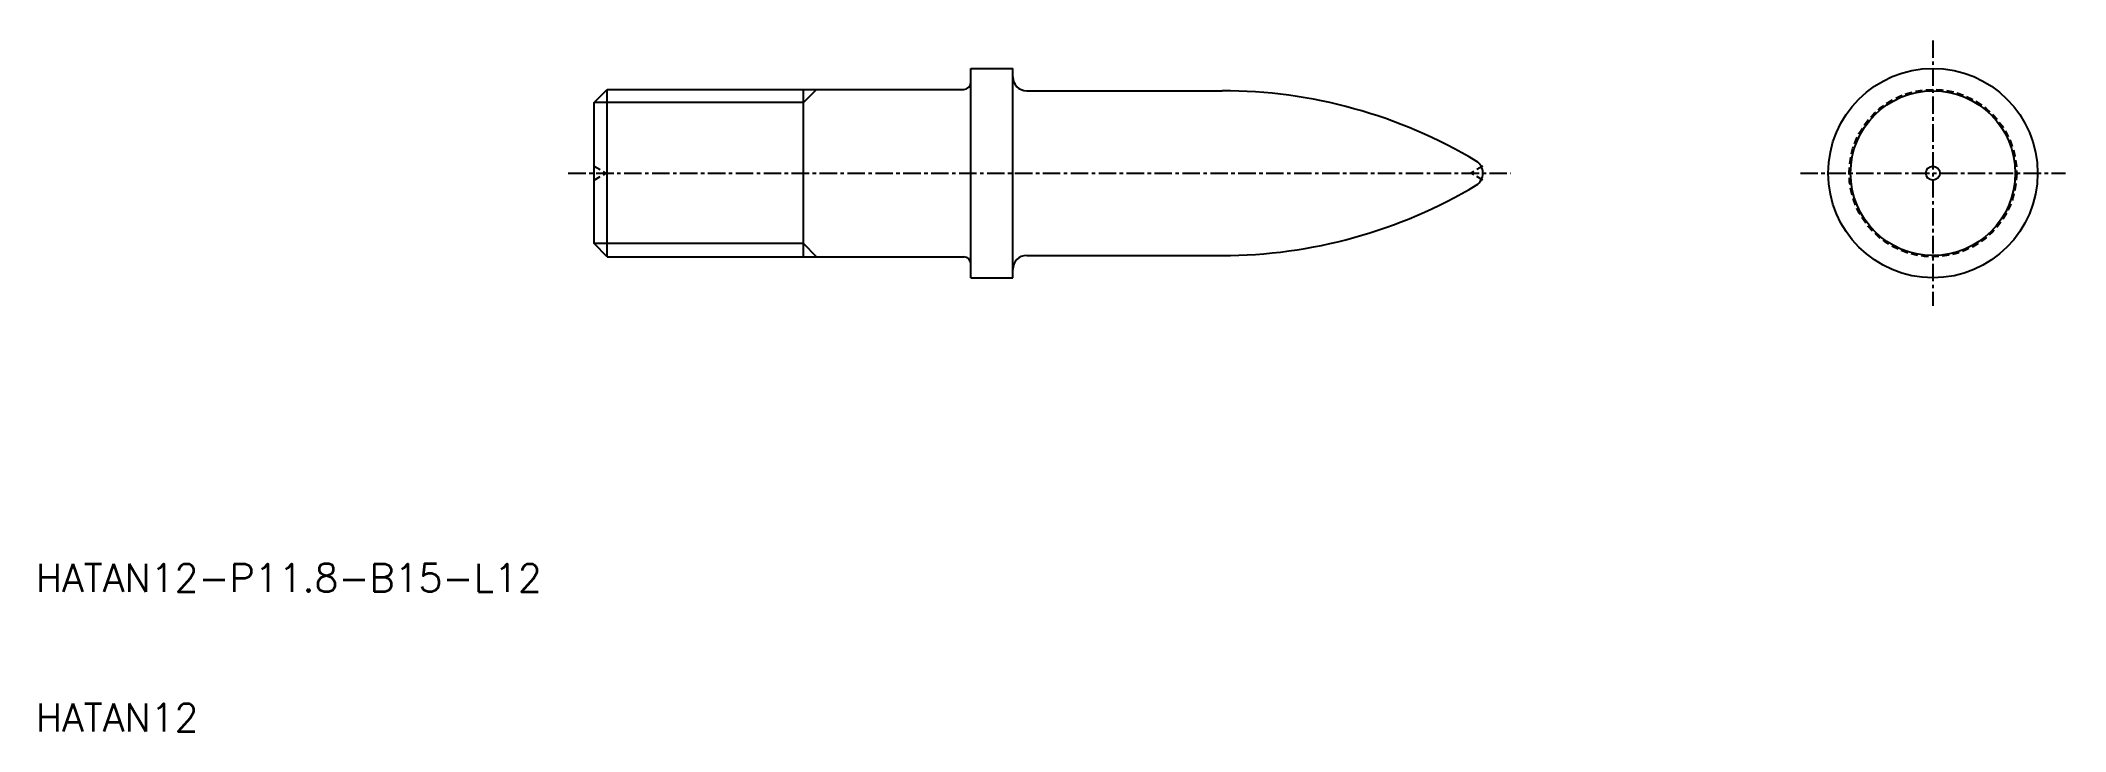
# Model space of a CAD drawing. Extents: x 10 to 155, y 10 to 60.
import ezdxf

# ---------------------------------------------------------------- set-up
doc = ezdxf.new("R2010")
doc.units = 0
doc.linetypes.add('CENTER', pattern=[2, 1.25, -0.25, 0.25, -0.25])
doc.linetypes.add('DASHED', pattern=[0.75, 0.5, -0.25])
doc.layers.get('0').update_dxf_attribs({"linetype": 'CONTINUOUS'})
doc.layers.add('CENTER', color=1, linetype='CENTER')
doc.styles.get("Standard").update_dxf_attribs({"font": 'txt.shx'})

msp = doc.modelspace()

# ---------------------------------------------------------------- linework, layer by layer
at = {"color": 7, "linetype": 'CONTINUOUS'}
for p, q in [((77, 42.5), (77, 57.5)), ((77, 57.5), (80, 57.5)), ((80, 42.5), (80, 57.5)), ((50, 55.05), (50.95, 56)), ((50.95, 56), (76.5, 56)), ((65, 44), (65, 56)), ((81, 55.9), (95, 55.9)), ((50, 44.95), (50, 55.05)), ((50.95, 44), (50, 44.95)), ((50.95, 44), (76.5, 44)), ((81, 44.1), (95, 44.1)), ((77, 42.5), (80, 42.5))]:
    msp.add_line(p, q, dxfattribs=at)
at = {"color": 3, "linetype": 'CONTINUOUS'}
for p, q in [((50.95, 44), (50.95, 56)), ((65, 55.05), (65.95, 56)), ((65, 55.05), (50, 55.05)), ((65, 44.95), (50, 44.95)), ((65.95, 44), (65, 44.95))]:
    msp.add_line(p, q, dxfattribs=at)
at = {"color": 3, "linetype": 'DASHED'}
for p, q in [((50, 50.5), (50.87, 50)), ((50, 49.5), (50.87, 50)), ((113.69, 50.5), (112.83, 50)), ((113.69, 49.5), (112.83, 50))]:
    msp.add_line(p, q, dxfattribs=at)
at = {"color": 7, "linetype": 'CONTINUOUS'}
for radius in [7.5, 5.9, 0.5]:
    msp.add_circle((145.93, 50), radius, dxfattribs=at)
at = {"color": 3, "linetype": 'DASHED'}
msp.add_circle((145.93, 50), 6, dxfattribs=at)
at = {"color": 7, "linetype": 'CONTINUOUS'}
for centre, radius, start, end in [((81, 56.9), 1, 180, 270), ((76.5, 56.5), 0.5, 270, 0), ((95, 20.5), 35.4, 59.0435, 90), ((112.69, 50), 1, 300.9565, 59.0435), ((95, 79.5), 35.4, 270, 300.9565), ((76.5, 43.5), 0.5, 0, 90), ((81, 43.1), 1, 90, 180)]:
    msp.add_arc(centre, radius, start, end, dxfattribs=at)
at = {"layer": 'CENTER', "color": 1, "linetype": 'CENTER'}
for p, q in [((145.93, 59.5), (145.93, 40.5)), ((48.16, 50), (115.69, 50)), ((136.43, 50), (155.43, 50))]:
    msp.add_line(p, q, dxfattribs=at)

# ---------------------------------------------------------------- texts
at = {"color": 7, "linetype": 'CONTINUOUS'}
for s, p in [('HATAN12-P11.8-B15-L12', (10, 20)), ('HATAN12  ', (10, 10))]:
    msp.add_text(s, height=2, dxfattribs=at).set_placement(p)

doc.saveas('drawing.dxf')
